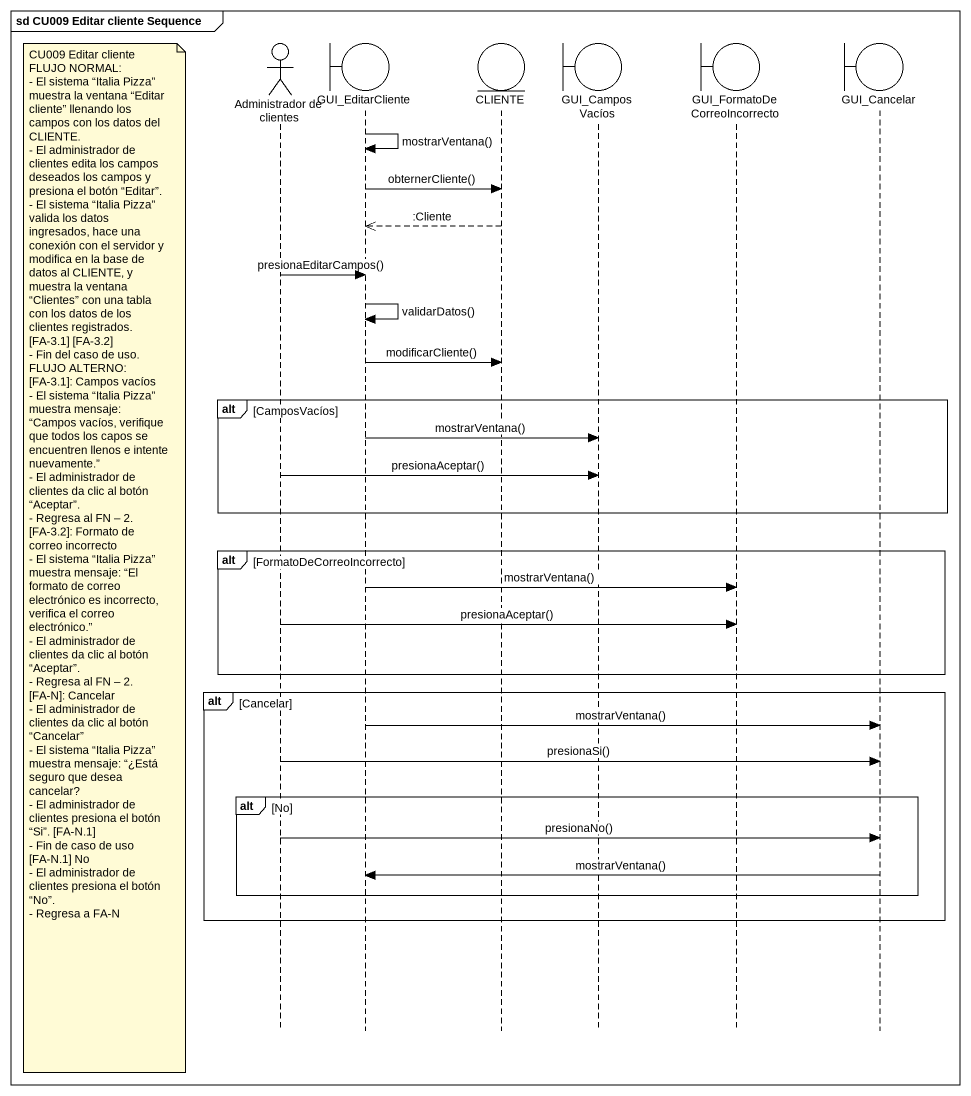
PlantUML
@startuml
mainframe sd CU009 Editar cliente Sequence
hide footbox
actor "Administrador de clientes" as Administrador_de_clientes
boundary GUI_EditarCliente
entity CLIENTE
boundary GUI_CamposVacíos
boundary "GUI_FormatoDeCorreoIncorrecto" as GUI_FormatoDeCorreoIncorrect
boundary GUI_Cancelar

GUI_EditarCliente -> GUI_EditarCliente : mostrarVentana()
GUI_EditarCliente -> CLIENTE : obternerCliente()
CLIENTE -->> GUI_EditarCliente : :Cliente
Administrador_de_clientes -> GUI_EditarCliente : presionaEditarCampos()
GUI_EditarCliente -> GUI_EditarCliente : validarDatos()
GUI_EditarCliente -> CLIENTE : modificarCliente()
alt CamposVacíos
  GUI_EditarCliente -> GUI_CamposVacíos : mostrarVentana()
  Administrador_de_clientes -> GUI_CamposVacíos : presionaAceptar()
end
alt FormatoDeCorreoIncorrecto
  note left of Administrador_de_clientes
    CU009 Editar cliente
    FLUJO NORMAL:
    - El sistema “Italia Pizza” muestra la ventana “Editar cliente” llenando los campos con los datos del CLIENTE.
    - El administrador de clientes edita los campos deseados los campos y presiona el botón “Editar”.
    - El sistema “Italia Pizza” valida los datos ingresados, hace una conexión con el servidor y modifica en la base de datos al CLIENTE, y muestra la ventana “Clientes” con una tabla con los datos de los clientes registrados. [FA-3.1] [FA-3.2]
    - Fin del caso de uso.
    FLUJO ALTERNO:
    [FA-3.1]: Campos vacíos
    - El sistema “Italia Pizza” muestra mensaje: “Campos vacíos, verifique que todos los capos se encuentren llenos e intente nuevamente.”
    - El administrador de clientes da clic al botón “Aceptar”.
    - Regresa al FN – 2.
    [FA-3.2]: Formato de correo incorrecto
    - El sistema “Italia Pizza” muestra mensaje: “El formato de correo electrónico es incorrecto, verifica el correo electrónico.”
    - El administrador de clientes da clic al botón “Aceptar”.
    - Regresa al FN – 2.
    [FA-N]: Cancelar
    - El administrador de clientes da clic al botón “Cancelar”
    - El sistema “Italia Pizza” muestra mensaje: “¿Está seguro que desea cancelar?
    - El administrador de clientes presiona el botón “Si”. [FA-N.1]
    - Fin de caso de uso
    [FA-N.1] No
    - El administrador de clientes presiona el botón “No”.
    - Regresa a FA-N
  end note
  GUI_EditarCliente -> GUI_FormatoDeCorreoIncorrect : mostrarVentana()
  Administrador_de_clientes -> GUI_FormatoDeCorreoIncorrect : presionaAceptar()
end
alt Cancelar
  GUI_EditarCliente -> GUI_Cancelar : mostrarVentana()
  Administrador_de_clientes -> GUI_Cancelar : presionaSi()
  alt No
    Administrador_de_clientes -> GUI_Cancelar : presionaNo()
    GUI_Cancelar -> GUI_EditarCliente : mostrarVentana()
  end
end
@enduml
